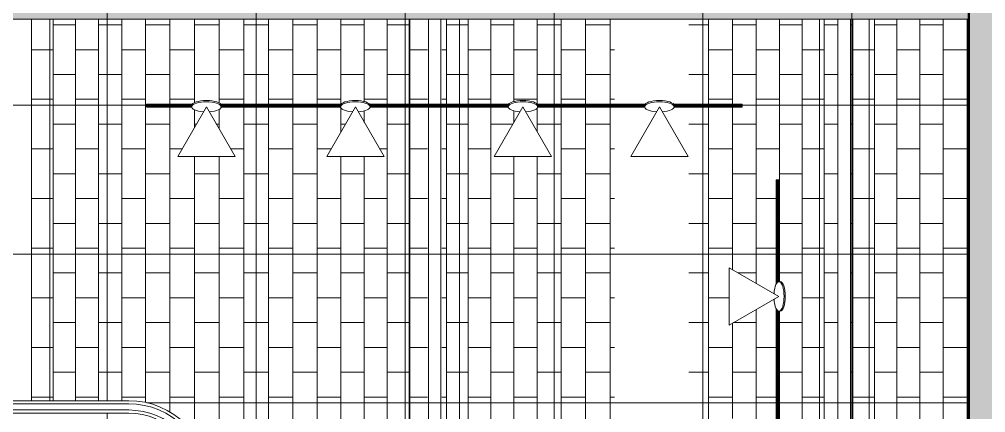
# Model space of a CAD drawing. Header units: inches. Extents: x -956 to 966, y -1111 to 895.
# Drawn here: x -282.8 to -127, y 443.1 to 506.5 of the extents above; entities that cross this region are included whole.
import ezdxf

# ---------------------------------------------------------------- set-up
doc = ezdxf.new("R2010")
doc.units = ezdxf.units.IN
doc.header["$MEASUREMENT"] = 0
for name, color, linetype, lineweight in [('A-CLNG', 13, 'Continuous', 13), ('A-CLNG-PATT', 13, 'Continuous', 13), ('A-GENM', 13, 'Continuous', 13), ('A-WALL-PATT', 111, 'Continuous', 13), ('E-LITE-EQPM', 33, 'Continuous', 9), ('I-WALL', 2, 'Continuous', 13)]:
    doc.layers.add(name, color=color, linetype=linetype, lineweight=lineweight)

# ---------------------------------------------------------------- blocks, each defined once
blk = doc.blocks.new('FP_1_53-7TH FLOOR TELECOM OVERHEAD ROUTING PLAN')
at = {"layer": 'A-CLNG-PATT', "color": 50}
for p, q in [((-277.29, 445.02), (-277.29, 506.51)), ((-273.71, 445.02), (-273.71, 506.51)), ((-270.02, 445.02), (-270.02, 506.51)), ((-266.25, 445.02), (-266.25, 506.51)), ((-262.4, 444.71), (-262.4, 506.51)), ((-258.49, 492.82), (-258.49, 506.51)), ((-254.54, 493.06), (-254.54, 506.51)), ((-250.57, 493.02), (-250.57, 506.51)), ((-246.59, 492.82), (-246.59, 506.51)), ((-242.62, 492.82), (-242.62, 506.51)), ((-238.67, 492.82), (-238.67, 506.51)), ((-234.77, 492.82), (-234.77, 506.51)), ((-230.93, 492.82), (-230.93, 506.51)), ((-227.17, 493.24), (-227.17, 506.51)), ((-223.49, 492.82), (-223.49, 506.51)), ((-219.93, 492.82), (-219.93, 506.51)), ((-277.29, 505.61), (-273.71, 505.61)), ((-270.02, 505.61), (-266.25, 505.61)), ((-262.4, 505.61), (-258.49, 505.61)), ((-254.54, 505.61), (-250.57, 505.61)), ((-246.59, 505.61), (-242.62, 505.61)), ((-238.67, 505.61), (-234.77, 505.61)), ((-230.93, 505.61), (-227.17, 505.61)), ((-223.49, 505.61), (-219.93, 505.61)), ((-280.67, 501.61), (-277.82, 501.61)), ((-277.82, 501.61), (-277.29, 501.61)), ((-273.71, 501.61), (-270.02, 501.61)), ((-266.25, 501.61), (-262.4, 501.61)), ((-258.49, 501.61), (-254.54, 501.61)), ((-250.57, 501.61), (-246.59, 501.61)), ((-242.62, 501.61), (-238.67, 501.61)), ((-234.77, 501.61), (-230.93, 501.61)), ((-227.17, 501.61), (-223.49, 501.61)), ((-219.93, 501.61), (-219.82, 501.61)), ((-219.82, 501.61), (-216.97, 501.61)), ((-277.29, 497.61), (-273.71, 497.61)), ((-270.02, 497.61), (-266.25, 497.61)), ((-262.4, 497.61), (-258.49, 497.61)), ((-254.54, 497.61), (-250.57, 497.61)), ((-246.59, 497.61), (-242.62, 497.61)), ((-238.67, 497.61), (-234.77, 497.61)), ((-230.93, 497.61), (-227.17, 497.61)), ((-223.49, 497.61), (-219.93, 497.61)), ((-280.67, 493.61), (-277.82, 493.61)), ((-277.82, 493.61), (-277.29, 493.61)), ((-273.71, 493.61), (-270.02, 493.61)), ((-266.25, 493.61), (-262.4, 493.61)), ((-258.49, 493.61), (-254.54, 493.61)), ((-258.49, 443.14), (-258.49, 492.36)), ((-250.57, 493.61), (-246.59, 493.61)), ((-246.59, 372.86), (-246.59, 492.36)), ((-242.62, 493.61), (-238.67, 493.61)), ((-242.62, 372.86), (-242.62, 492.36)), ((-238.67, 372.86), (-238.67, 492.36)), ((-234.77, 493.61), (-230.93, 493.61)), ((-234.77, 372.86), (-234.77, 492.36)), ((-230.93, 488.34), (-230.93, 492.28)), ((-227.17, 493.61), (-223.49, 493.61)), ((-223.49, 372.86), (-223.49, 492.36)), ((-219.93, 493.61), (-219.82, 493.61)), ((-219.93, 372.86), (-219.93, 492.36)), ((-219.82, 493.61), (-216.97, 493.61)), ((-254.54, 489.01), (-254.54, 491.94)), ((-250.57, 488.86), (-250.57, 491.98)), ((-227.17, 489.89), (-227.17, 491.76)), ((-277.29, 489.61), (-273.71, 489.61)), ((-270.02, 489.61), (-266.25, 489.61)), ((-262.4, 489.61), (-258.49, 489.61)), ((-254.54, 489.61), (-254.2, 489.61)), ((-251.01, 489.61), (-250.57, 489.61)), ((-246.59, 489.61), (-242.62, 489.61)), ((-238.67, 489.61), (-234.77, 489.61)), ((-230.93, 489.61), (-230.2, 489.61)), ((-223.49, 489.61), (-219.93, 489.61)), ((-280.67, 485.61), (-277.82, 485.61)), ((-277.82, 485.61), (-277.29, 485.61)), ((-273.71, 485.61), (-270.02, 485.61)), ((-266.25, 485.61), (-262.4, 485.61)), ((-258.49, 485.61), (-256.51, 485.61)), ((-254.54, 439.51), (-254.54, 484.37)), ((-250.57, 380.52), (-250.57, 484.37)), ((-248.7, 485.61), (-246.59, 485.61)), ((-242.62, 485.61), (-238.67, 485.61)), ((-234.77, 485.61), (-232.51, 485.61)), ((-230.93, 380.52), (-230.93, 484.37)), ((-227.17, 380.52), (-227.17, 484.37)), ((-224.7, 485.61), (-223.49, 485.61)), ((-219.93, 485.61), (-219.82, 485.61)), ((-219.82, 485.61), (-216.97, 485.61)), ((-277.29, 481.61), (-273.71, 481.61)), ((-270.02, 481.61), (-266.25, 481.61)), ((-262.4, 481.61), (-258.49, 481.61)), ((-254.54, 481.61), (-250.57, 481.61)), ((-246.59, 481.61), (-242.62, 481.61)), ((-238.67, 481.61), (-234.77, 481.61)), ((-230.93, 481.61), (-227.17, 481.61)), ((-223.49, 481.61), (-219.93, 481.61)), ((-280.67, 477.61), (-277.82, 477.61)), ((-277.82, 477.61), (-277.29, 477.61)), ((-273.71, 477.61), (-270.02, 477.61)), ((-266.25, 477.61), (-262.4, 477.61)), ((-258.49, 477.61), (-254.54, 477.61)), ((-250.57, 477.61), (-246.59, 477.61)), ((-242.62, 477.61), (-238.67, 477.61)), ((-234.77, 477.61), (-230.93, 477.61)), ((-227.17, 477.61), (-223.49, 477.61)), ((-219.93, 477.61), (-219.82, 477.61)), ((-219.82, 477.61), (-216.97, 477.61)), ((-277.29, 473.61), (-273.71, 473.61)), ((-270.02, 473.61), (-266.25, 473.61)), ((-262.4, 473.61), (-258.49, 473.61)), ((-254.54, 473.61), (-250.57, 473.61)), ((-246.59, 473.61), (-242.62, 473.61)), ((-238.67, 473.61), (-234.77, 473.61)), ((-230.93, 473.61), (-227.17, 473.61)), ((-223.49, 473.61), (-219.93, 473.61)), ((-280.67, 469.61), (-277.82, 469.61)), ((-277.82, 469.61), (-277.29, 469.61)), ((-273.71, 469.61), (-270.02, 469.61)), ((-266.25, 469.61), (-262.4, 469.61)), ((-258.49, 469.61), (-254.54, 469.61)), ((-250.57, 469.61), (-246.59, 469.61)), ((-242.62, 469.61), (-238.67, 469.61)), ((-234.77, 469.61), (-230.93, 469.61)), ((-227.17, 469.61), (-223.49, 469.61)), ((-219.93, 469.61), (-219.82, 469.61)), ((-219.82, 469.61), (-216.97, 469.61)), ((-277.29, 465.61), (-273.71, 465.61)), ((-270.02, 465.61), (-266.25, 465.61)), ((-262.4, 465.61), (-258.49, 465.61)), ((-254.54, 465.61), (-250.57, 465.61)), ((-246.59, 465.61), (-242.62, 465.61)), ((-238.67, 465.61), (-234.77, 465.61)), ((-230.93, 465.61), (-227.17, 465.61)), ((-223.49, 465.61), (-219.93, 465.61)), ((-280.67, 461.61), (-277.82, 461.61)), ((-277.82, 461.61), (-277.29, 461.61)), ((-273.71, 461.61), (-270.02, 461.61)), ((-266.25, 461.61), (-262.4, 461.61)), ((-258.49, 461.61), (-254.54, 461.61)), ((-250.57, 461.61), (-246.59, 461.61)), ((-242.62, 461.61), (-238.67, 461.61)), ((-234.77, 461.61), (-230.93, 461.61)), ((-227.17, 461.61), (-223.49, 461.61)), ((-219.93, 461.61), (-219.82, 461.61)), ((-219.82, 461.61), (-216.97, 461.61)), ((-277.29, 457.61), (-273.71, 457.61)), ((-270.02, 457.61), (-266.25, 457.61)), ((-262.4, 457.61), (-258.49, 457.61)), ((-254.54, 457.61), (-250.57, 457.61)), ((-246.59, 457.61), (-242.62, 457.61)), ((-238.67, 457.61), (-234.77, 457.61)), ((-230.93, 457.61), (-227.17, 457.61)), ((-223.49, 457.61), (-219.93, 457.61)), ((-280.67, 453.61), (-277.82, 453.61)), ((-277.82, 453.61), (-277.29, 453.61)), ((-273.71, 453.61), (-270.02, 453.61)), ((-266.25, 453.61), (-262.4, 453.61)), ((-258.49, 453.61), (-254.54, 453.61)), ((-250.57, 453.61), (-246.59, 453.61)), ((-242.62, 453.61), (-238.67, 453.61)), ((-234.77, 453.61), (-230.93, 453.61)), ((-227.17, 453.61), (-223.49, 453.61)), ((-219.93, 453.61), (-219.82, 453.61)), ((-219.82, 453.61), (-216.97, 453.61)), ((-277.29, 449.61), (-273.71, 449.61)), ((-270.02, 449.61), (-266.25, 449.61)), ((-262.4, 449.61), (-258.49, 449.61)), ((-254.54, 449.61), (-250.57, 449.61)), ((-246.59, 449.61), (-242.62, 449.61)), ((-238.67, 449.61), (-234.77, 449.61)), ((-230.93, 449.61), (-227.17, 449.61)), ((-223.49, 449.61), (-219.93, 449.61)), ((-280.67, 445.61), (-277.82, 445.61)), ((-277.82, 445.61), (-277.29, 445.61)), ((-273.71, 445.61), (-270.02, 445.61)), ((-266.25, 445.61), (-262.4, 445.61)), ((-258.49, 445.61), (-254.54, 445.61)), ((-250.57, 445.61), (-246.59, 445.61)), ((-242.62, 445.61), (-238.67, 445.61)), ((-234.77, 445.61), (-230.93, 445.61)), ((-227.17, 445.61), (-223.49, 445.61)), ((-219.93, 445.61), (-219.82, 445.61)), ((-219.82, 445.61), (-216.97, 445.61))]:
    blk.add_line(p, q, dxfattribs=at)
blk = doc.blocks.new('FP_1_54-7TH FLOOR TELECOM OVERHEAD ROUTING PLAN')
at = {"layer": 'A-CLNG-PATT', "color": 50}
for p, q in [((-213.89, 492.82), (-213.89, 506.51)), ((-210.4, 492.82), (-210.4, 506.51)), ((-206.79, 492.82), (-206.79, 506.51)), ((-203.08, 493.23), (-203.08, 506.51)), ((-199.29, 492.82), (-199.29, 506.51)), ((-195.42, 492.82), (-195.42, 506.51)), ((-191.5, 492.82), (-191.5, 506.51)), ((-187.55, 492.82), (-187.55, 506.51)), ((-171.69, 492.82), (-171.69, 506.51)), ((-167.8, 492.82), (-167.8, 506.51)), ((-163.98, 463.92), (-163.98, 506.51)), ((-160.23, 464.2), (-160.23, 506.51)), ((-156.58, 333.07), (-156.58, 506.51)), ((-153.05, 333.07), (-153.05, 506.51)), ((-213.89, 505.61), (-211.82, 505.61)), ((-211.82, 505.61), (-210.4, 505.61)), ((-206.79, 505.61), (-203.08, 505.61)), ((-199.29, 505.61), (-195.42, 505.61)), ((-191.5, 505.61), (-187.55, 505.61)), ((-174.86, 505.61), (-171.69, 505.61)), ((-167.8, 505.61), (-163.98, 505.61)), ((-160.23, 505.61), (-156.58, 505.61)), ((-153.05, 505.61), (-150.97, 505.61)), ((-214.67, 501.61), (-213.89, 501.61)), ((-210.4, 501.61), (-206.79, 501.61)), ((-203.08, 501.61), (-199.29, 501.61)), ((-195.42, 501.61), (-191.5, 501.61)), ((-187.55, 501.61), (-186.86, 501.61)), ((-171.69, 501.61), (-167.8, 501.61)), ((-163.98, 501.61), (-160.23, 501.61)), ((-156.58, 501.61), (-153.82, 501.61)), ((-153.82, 501.61), (-153.05, 501.61)), ((-213.89, 497.61), (-211.82, 497.61)), ((-211.82, 497.61), (-210.4, 497.61)), ((-206.79, 497.61), (-203.08, 497.61)), ((-199.29, 497.61), (-195.42, 497.61)), ((-191.5, 497.61), (-187.55, 497.61)), ((-174.86, 497.61), (-171.69, 497.61)), ((-167.8, 497.61), (-163.98, 497.61)), ((-160.23, 497.61), (-156.58, 497.61)), ((-153.05, 497.61), (-150.97, 497.61)), ((-214.67, 493.61), (-213.89, 493.61)), ((-213.89, 372.86), (-213.89, 492.36)), ((-210.4, 493.61), (-206.79, 493.61)), ((-210.4, 372.86), (-210.4, 492.36)), ((-206.79, 380.52), (-206.79, 492.36)), ((-203.08, 493.61), (-199.29, 493.61)), ((-199.29, 488.36), (-199.29, 492.24)), ((-195.42, 493.61), (-191.5, 493.61)), ((-195.42, 372.86), (-195.42, 492.36)), ((-191.5, 372.86), (-191.5, 492.36)), ((-187.55, 493.61), (-186.86, 493.61)), ((-187.55, 372.86), (-187.55, 492.36)), ((-171.69, 493.61), (-167.8, 493.61)), ((-171.69, 372.86), (-171.69, 492.36)), ((-167.8, 466.13), (-167.8, 492.36)), ((-163.98, 493.61), (-160.23, 493.61)), ((-156.58, 493.61), (-153.82, 493.61)), ((-153.82, 493.61), (-153.05, 493.61)), ((-203.08, 489.81), (-203.08, 491.77)), ((-213.89, 489.61), (-211.82, 489.61)), ((-211.82, 489.61), (-210.4, 489.61)), ((-206.79, 489.61), (-203.2, 489.61)), ((-199.29, 489.61), (-195.42, 489.61)), ((-191.5, 489.61), (-187.55, 489.61)), ((-174.86, 489.61), (-171.69, 489.61)), ((-167.8, 489.61), (-163.98, 489.61)), ((-160.23, 489.61), (-156.58, 489.61)), ((-153.05, 489.61), (-150.97, 489.61)), ((-214.67, 485.61), (-213.89, 485.61)), ((-210.4, 485.61), (-206.79, 485.61)), ((-203.08, 380.52), (-203.08, 484.37)), ((-199.29, 380.52), (-199.29, 484.37)), ((-195.42, 485.61), (-191.5, 485.61)), ((-187.55, 485.61), (-186.86, 485.61)), ((-171.69, 485.61), (-167.8, 485.61)), ((-163.98, 485.61), (-160.23, 485.61)), ((-156.58, 485.61), (-153.82, 485.61)), ((-153.82, 485.61), (-153.05, 485.61)), ((-213.89, 481.61), (-211.82, 481.61)), ((-211.82, 481.61), (-210.4, 481.61)), ((-206.79, 481.61), (-203.08, 481.61)), ((-199.29, 481.61), (-195.42, 481.61)), ((-191.5, 481.61), (-187.55, 481.61)), ((-174.86, 481.61), (-171.69, 481.61)), ((-167.8, 481.61), (-163.98, 481.61)), ((-160.23, 481.61), (-156.58, 481.61)), ((-153.05, 481.61), (-150.97, 481.61)), ((-214.67, 477.61), (-213.89, 477.61)), ((-210.4, 477.61), (-206.79, 477.61)), ((-203.08, 477.61), (-199.29, 477.61)), ((-195.42, 477.61), (-191.5, 477.61)), ((-187.55, 477.61), (-186.86, 477.61)), ((-171.69, 477.61), (-167.8, 477.61)), ((-163.98, 477.61), (-160.77, 477.61)), ((-160.31, 477.61), (-160.23, 477.61)), ((-156.58, 477.61), (-153.82, 477.61)), ((-153.82, 477.61), (-153.05, 477.61)), ((-213.89, 473.61), (-211.82, 473.61)), ((-211.81, 473.61), (-210.4, 473.61)), ((-206.79, 473.61), (-203.08, 473.61)), ((-199.29, 473.61), (-195.42, 473.61)), ((-191.5, 473.61), (-187.55, 473.61)), ((-174.86, 473.61), (-171.69, 473.61)), ((-167.8, 473.61), (-163.98, 473.61)), ((-160.23, 473.61), (-156.58, 473.61)), ((-153.05, 473.61), (-150.97, 473.61)), ((-214.67, 469.61), (-213.89, 469.61)), ((-210.4, 469.61), (-206.79, 469.61)), ((-203.08, 469.61), (-199.29, 469.61)), ((-195.42, 469.61), (-191.5, 469.61)), ((-187.55, 469.61), (-186.86, 469.61)), ((-171.69, 469.61), (-167.8, 469.61)), ((-163.98, 469.61), (-160.77, 469.61)), ((-160.31, 469.61), (-160.23, 469.61)), ((-156.58, 469.61), (-153.82, 469.61)), ((-153.82, 469.61), (-153.05, 469.61)), ((-213.89, 465.61), (-211.82, 465.61)), ((-211.82, 465.61), (-210.4, 465.61)), ((-206.79, 465.61), (-203.08, 465.61)), ((-199.29, 465.61), (-195.42, 465.61)), ((-191.5, 465.61), (-187.55, 465.61)), ((-174.86, 465.61), (-171.69, 465.61)), ((-166.9, 465.61), (-163.98, 465.61)), ((-160.23, 465.61), (-156.58, 465.61)), ((-153.05, 465.61), (-150.97, 465.61)), ((-214.67, 461.61), (-213.89, 461.61)), ((-210.4, 461.61), (-206.79, 461.61)), ((-203.08, 461.61), (-199.29, 461.61)), ((-195.42, 461.61), (-191.5, 461.61)), ((-187.55, 461.61), (-186.86, 461.61)), ((-171.69, 461.61), (-168.35, 461.61)), ((-156.58, 461.61), (-153.82, 461.61)), ((-153.82, 461.61), (-153.05, 461.61)), ((-163.98, 439.92), (-163.98, 459.74)), ((-160.23, 440.2), (-160.23, 459.45)), ((-213.89, 457.61), (-211.82, 457.61)), ((-211.82, 457.61), (-210.4, 457.61)), ((-206.79, 457.61), (-203.08, 457.61)), ((-199.29, 457.61), (-195.42, 457.61)), ((-191.5, 457.61), (-187.55, 457.61)), ((-174.86, 457.61), (-171.69, 457.61)), ((-167.8, 442.13), (-167.8, 457.53)), ((-167.66, 457.61), (-163.98, 457.61)), ((-160.23, 457.61), (-156.58, 457.61)), ((-153.05, 457.61), (-150.97, 457.61)), ((-214.67, 453.61), (-213.89, 453.61)), ((-210.4, 453.61), (-206.79, 453.61)), ((-203.08, 453.61), (-199.29, 453.61)), ((-195.42, 453.61), (-191.5, 453.61)), ((-187.55, 453.61), (-186.86, 453.61)), ((-171.69, 453.61), (-167.8, 453.61)), ((-163.98, 453.61), (-160.77, 453.61)), ((-160.31, 453.61), (-160.23, 453.61)), ((-156.58, 453.61), (-153.82, 453.61)), ((-153.82, 453.61), (-153.05, 453.61)), ((-213.89, 449.61), (-211.82, 449.61)), ((-211.82, 449.61), (-210.4, 449.61)), ((-206.79, 449.61), (-203.08, 449.61)), ((-199.29, 449.61), (-195.42, 449.61)), ((-191.5, 449.61), (-187.55, 449.61)), ((-174.86, 449.61), (-171.69, 449.61)), ((-167.8, 449.61), (-163.98, 449.61)), ((-160.23, 449.61), (-156.58, 449.61)), ((-153.05, 449.61), (-150.97, 449.61)), ((-214.67, 445.61), (-213.89, 445.61)), ((-210.4, 445.61), (-206.79, 445.61)), ((-203.08, 445.61), (-199.29, 445.61)), ((-195.42, 445.61), (-191.5, 445.61)), ((-187.55, 445.61), (-186.86, 445.61)), ((-171.69, 445.61), (-167.8, 445.61)), ((-163.98, 445.61), (-160.77, 445.61)), ((-160.31, 445.61), (-160.23, 445.61)), ((-156.58, 445.61), (-153.82, 445.61)), ((-153.82, 445.61), (-153.05, 445.61))]:
    blk.add_line(p, q, dxfattribs=at)
blk = doc.blocks.new('FP_1_55-7TH FLOOR TELECOM OVERHEAD ROUTING PLAN')
at = {"layer": 'A-CLNG-PATT', "color": 50}
for p, q in [((-148.41, 333.07), (-148.41, 506.51)), ((-144.93, 333.07), (-144.93, 506.51)), ((-141.34, 333.07), (-141.34, 506.51)), ((-137.65, 336.16), (-137.65, 506.51)), ((-133.86, 334.48), (-133.86, 506.51)), ((-130.01, 333.07), (-130.01, 506.51)), ((-148.67, 505.61), (-148.41, 505.61)), ((-144.93, 505.61), (-141.34, 505.61)), ((-137.65, 505.61), (-133.86, 505.61)), ((-130.01, 505.61), (-129.71, 505.61)), ((-148.41, 501.61), (-145.84, 501.61)), ((-145.82, 501.61), (-144.93, 501.61)), ((-141.34, 501.61), (-137.65, 501.61)), ((-133.86, 501.61), (-130.01, 501.61)), ((-148.67, 497.61), (-148.41, 497.61)), ((-144.93, 497.61), (-141.34, 497.61)), ((-137.65, 497.61), (-133.86, 497.61)), ((-130.01, 497.61), (-129.71, 497.61)), ((-148.41, 493.61), (-145.84, 493.61)), ((-145.82, 493.61), (-144.93, 493.61)), ((-141.34, 493.61), (-137.65, 493.61)), ((-133.86, 493.61), (-130.01, 493.61)), ((-148.67, 489.61), (-148.41, 489.61)), ((-144.93, 489.61), (-141.34, 489.61)), ((-137.65, 489.61), (-133.86, 489.61)), ((-130.01, 489.61), (-129.71, 489.61)), ((-148.41, 485.61), (-145.84, 485.61)), ((-145.82, 485.61), (-144.93, 485.61)), ((-141.34, 485.61), (-137.65, 485.61)), ((-133.86, 485.61), (-130.01, 485.61)), ((-148.67, 481.61), (-148.41, 481.61)), ((-144.93, 481.61), (-141.34, 481.61)), ((-137.65, 481.61), (-133.86, 481.61)), ((-130.01, 481.61), (-129.71, 481.61)), ((-148.41, 477.61), (-145.84, 477.61)), ((-145.82, 477.61), (-144.93, 477.61)), ((-141.34, 477.61), (-137.65, 477.61)), ((-133.86, 477.61), (-130.01, 477.61)), ((-148.67, 473.61), (-148.41, 473.61)), ((-144.93, 473.61), (-141.34, 473.61)), ((-137.65, 473.61), (-133.86, 473.61)), ((-130.01, 473.61), (-129.71, 473.61)), ((-148.41, 469.61), (-145.84, 469.61)), ((-145.82, 469.61), (-144.93, 469.61)), ((-141.34, 469.61), (-137.65, 469.61)), ((-133.86, 469.61), (-130.01, 469.61)), ((-148.67, 465.61), (-148.41, 465.61)), ((-144.93, 465.61), (-141.34, 465.61)), ((-137.65, 465.61), (-133.86, 465.61)), ((-130.01, 465.61), (-129.71, 465.61)), ((-148.41, 461.61), (-145.84, 461.61)), ((-145.82, 461.61), (-144.93, 461.61)), ((-141.34, 461.61), (-137.65, 461.61)), ((-133.86, 461.61), (-130.01, 461.61)), ((-148.67, 457.61), (-148.41, 457.61)), ((-144.93, 457.61), (-141.34, 457.61)), ((-137.65, 457.61), (-133.86, 457.61)), ((-130.01, 457.61), (-129.71, 457.61)), ((-148.41, 453.61), (-145.84, 453.61)), ((-145.82, 453.61), (-144.93, 453.61)), ((-141.34, 453.61), (-137.65, 453.61)), ((-133.86, 453.61), (-130.01, 453.61)), ((-148.67, 449.61), (-148.41, 449.61)), ((-144.93, 449.61), (-141.34, 449.61)), ((-137.65, 449.61), (-133.86, 449.61)), ((-130.01, 449.61), (-129.71, 449.61)), ((-148.41, 445.61), (-145.84, 445.61)), ((-145.82, 445.61), (-144.93, 445.61)), ((-141.34, 445.61), (-137.65, 445.61)), ((-133.86, 445.61), (-130.01, 445.61))]:
    blk.add_line(p, q, dxfattribs=at)
blk = doc.blocks.new('7th Floor Vault2 - 7th Floor Vault-3164437-7TH FLOOR TELECOM OVERHEAD ROUTING PLAN')
at = {"layer": 'A-CLNG', "color": 10, "lineweight": 9}
for p, q in [((-280.82, 506.51), (-280.82, 445.02)), ((-277.82, 506.51), (-277.82, 445.02)), ((-277.82, 506.51), (-277.82, 445.02)), ((-219.82, 506.51), (-219.82, 492.82)), ((-219.82, 506.51), (-219.82, 492.82)), ((-216.82, 506.51), (-216.82, 492.82)), ((-214.82, 506.51), (-214.82, 492.82)), ((-211.82, 506.51), (-211.82, 492.82)), ((-211.82, 506.51), (-211.82, 492.82)), ((-153.82, 506.51), (-153.82, 333.07)), ((-153.82, 506.51), (-153.82, 333.07)), ((-150.82, 506.51), (-150.82, 341.62)), ((-148.82, 506.51), (-148.82, 333.07)), ((-145.82, 506.51), (-145.82, 333.07)), ((-145.82, 506.51), (-145.82, 333.07)), ((-219.82, 492.36), (-219.82, 372.86)), ((-219.82, 492.36), (-219.82, 372.86)), ((-216.82, 492.36), (-216.82, 372.86)), ((-214.82, 492.36), (-214.82, 372.86)), ((-211.82, 492.36), (-211.82, 372.86)), ((-211.82, 492.36), (-211.82, 372.86))]:
    blk.add_line(p, q, dxfattribs=at)
blk.add_blockref('FP_1_53-7TH FLOOR TELECOM OVERHEAD ROUTING PLAN', (0, 0), dxfattribs=at)
at = {"layer": 'A-CLNG', "color": 9, "lineweight": 9}
for name in ['FP_1_54-7TH FLOOR TELECOM OVERHEAD ROUTING PLAN', 'FP_1_55-7TH FLOOR TELECOM OVERHEAD ROUTING PLAN']:
    blk.add_blockref(name, (0, 0), dxfattribs=at)
blk = doc.blocks.new('Lighting - Track - Flexible_Cooper_Halo_LF4_ LF8 - Lighting - Track - Flexible_Cooper_Halo_LF4-V90-7TH FLOOR TELECOM OVERHEAD ROUTING PLAN')
at = {"layer": 'E-LITE-EQPM', "color": 9}
for p, q in [((-24, 0.23), (-24, 0.23)), ((-21.16, 0.23), (-24, 0.23)), ((-21.16, 0.22), (-24, 0.22)), ((-24, 0.22), (-24, -0.22)), ((-24, 0.22), (-24, 0.22)), ((-24, 0.08), (-24, 0.11)), ((-21.14, 0.11), (-24, 0.11)), ((-21.13, 0.08), (-24, 0.08)), ((-24, 0.03), (-21.11, 0.03)), ((-16.5, 0.03), (2.89, 0.03)), ((2.87, 0.08), (-16.48, 0.08)), ((2.86, 0.11), (-16.47, 0.11)), ((2.84, 0.23), (-16.43, 0.23)), ((2.84, 0.22), (-16.43, 0.22)), ((7.5, 0.03), (24, 0.03)), ((24, 0.08), (7.52, 0.08)), ((24, 0.11), (7.53, 0.11)), ((24, 0.23), (7.57, 0.23)), ((24, 0.22), (7.57, 0.22)), ((24, 0.23), (24, 0.23)), ((24, -0.22), (24, 0.22)), ((24, 0.22), (24, 0.22)), ((24, 0.11), (24, 0.08)), ((-21.06, -0.03), (-24, -0.03)), ((-24, -0.11), (-24, -0.08)), ((-21, -0.08), (-24, -0.08)), ((-24, -0.11), (-20.96, -0.11)), ((-24, -0.22), (-20.8, -0.22)), ((-24, -0.22), (-24, -0.22)), ((-24, -0.23), (-24, -0.23)), ((-20.79, -0.23), (-24, -0.23)), ((3.21, -0.23), (-16.81, -0.23)), ((-16.8, -0.22), (3.2, -0.22)), ((-16.64, -0.11), (3.04, -0.11)), ((3, -0.08), (-16.6, -0.08)), ((2.94, -0.03), (-16.54, -0.03)), ((24, -0.23), (7.19, -0.23)), ((7.2, -0.22), (24, -0.22)), ((7.36, -0.11), (24, -0.11)), ((24, -0.08), (7.4, -0.08)), ((24, -0.03), (7.46, -0.03)), ((24, -0.08), (24, -0.11)), ((24, -0.22), (24, -0.22)), ((24, -0.23), (24, -0.23))]:
    blk.add_line(p, q, dxfattribs=at)
blk = doc.blocks.new('Lighting - Track - Flexible_Cooper_Halo_LF4_ LF8 - Lighting - Track - Flexible_Cooper_Halo_LF4-V112-7TH FLOOR TELECOM OVERHEAD ROUTING PLAN')
at = {"layer": 'E-LITE-EQPM', "color": 9}
for p, q in [((-24, 0.23), (-24, 0.23)), ((-12.94, 0.23), (-24, 0.23)), ((-12.94, 0.22), (-24, 0.22)), ((-24, 0.22), (-24, -0.22)), ((-24, 0.22), (-24, 0.22)), ((-24, 0.08), (-24, 0.11)), ((-12.98, 0.11), (-24, 0.11)), ((-13, 0.08), (-24, 0.08)), ((-24, 0.03), (-13.01, 0.03)), ((9.06, 0.23), (-8.36, 0.23)), ((9.06, 0.22), (-8.35, 0.22)), ((9.02, 0.11), (-8.31, 0.11)), ((9, 0.08), (-8.3, 0.08)), ((-8.28, 0.03), (8.99, 0.03)), ((24, 0.23), (13.64, 0.23)), ((24, 0.22), (13.65, 0.22)), ((24, 0.11), (13.69, 0.11)), ((24, 0.08), (13.7, 0.08)), ((13.72, 0.03), (24, 0.03)), ((24, 0.23), (24, 0.23)), ((24, -0.22), (24, 0.22)), ((24, 0.22), (24, 0.22)), ((24, 0.11), (24, 0.08)), ((-13.02, -0.03), (-24, -0.03)), ((-24, -0.11), (-24, -0.08)), ((-13.02, -0.08), (-24, -0.08)), ((-24, -0.11), (-13.02, -0.11)), ((-24, -0.22), (-13.01, -0.22)), ((-24, -0.22), (-24, -0.22)), ((-24, -0.23), (-24, -0.23)), ((-13.01, -0.23), (-24, -0.23)), ((-8.28, -0.22), (8.99, -0.22)), ((8.99, -0.23), (-8.28, -0.23)), ((8.98, -0.03), (-8.27, -0.03)), ((8.98, -0.08), (-8.27, -0.08)), ((-8.27, -0.11), (8.98, -0.11)), ((13.72, -0.22), (24, -0.22)), ((24, -0.23), (13.72, -0.23)), ((24, -0.03), (13.73, -0.03)), ((24, -0.08), (13.73, -0.08)), ((13.73, -0.11), (24, -0.11)), ((24, -0.08), (24, -0.11)), ((24, -0.22), (24, -0.22)), ((24, -0.23), (24, -0.23))]:
    blk.add_line(p, q, dxfattribs=at)
blk = doc.blocks.new('Lighting - Track Head - Spot - Lighting - Track Head - Spot-5499910-7TH FLOOR TELECOM OVERHEAD ROUTING PLAN')
at = {"layer": 'E-LITE-EQPM', "color": 9}
for p, q in [((-8, 4.62), (-8, -4.62)), ((0, 0), (-8, 4.62)), ((0.02, 2.38), (0.23, 2.38)), ((-8, -4.62), (0, 0)), ((0.23, -2.38), (0.02, -2.38))]:
    blk.add_line(p, q, dxfattribs=at)
for centre, start_param, end_param in [((0.02, 0), 4.712389, 7.664978), ((0.23, 0), 4.712389, 6.283185), ((0.02, 0), 1.7598, 4.712389), ((0.23, 0), 3.141593, 4.712389)]:
    blk.add_ellipse(centre, major_axis=(0, 2.38), ratio=0.34202, start_param=start_param, end_param=end_param, dxfattribs=at)
blk = doc.blocks.new('Lighting - Track - Flexible_Cooper_Halo_LF4_ LF8 - Lighting - Track - Flexible_Cooper_Halo_LF4-V113-7TH FLOOR TELECOM OVERHEAD ROUTING PLAN')
at = {"layer": 'E-LITE-EQPM', "color": 9}
for p, q in [((-24, 0.23), (-24, 0.23)), ((-11.94, 0.23), (-24, 0.23)), ((-11.94, 0.22), (-24, 0.22)), ((-24, 0.22), (-24, -0.22)), ((-24, 0.22), (-24, 0.22)), ((-24, 0.08), (-24, 0.11)), ((-11.98, 0.11), (-24, 0.11)), ((-12, 0.08), (-24, 0.08)), ((-24, 0.03), (-12.01, 0.03)), ((12.06, 0.23), (-7.36, 0.23)), ((12.06, 0.22), (-7.35, 0.22)), ((12.02, 0.11), (-7.31, 0.11)), ((12, 0.08), (-7.3, 0.08)), ((-7.28, 0.03), (11.99, 0.03)), ((24, 0.23), (16.64, 0.23)), ((24, 0.22), (16.65, 0.22)), ((24, 0.11), (16.69, 0.11)), ((24, 0.08), (16.7, 0.08)), ((16.72, 0.03), (24, 0.03)), ((24, 0.23), (24, 0.23)), ((24, -0.22), (24, 0.22)), ((24, 0.22), (24, 0.22)), ((24, 0.11), (24, 0.08)), ((-12.02, -0.03), (-24, -0.03)), ((-24, -0.11), (-24, -0.08)), ((-12.02, -0.08), (-24, -0.08)), ((-24, -0.11), (-12.02, -0.11)), ((-24, -0.22), (-12.01, -0.22)), ((-24, -0.22), (-24, -0.22)), ((-24, -0.23), (-24, -0.23)), ((-12.01, -0.23), (-24, -0.23)), ((-7.28, -0.22), (11.99, -0.22)), ((11.99, -0.23), (-7.28, -0.23)), ((11.98, -0.03), (-7.27, -0.03)), ((11.98, -0.08), (-7.27, -0.08)), ((-7.27, -0.11), (11.98, -0.11)), ((16.72, -0.22), (24, -0.22)), ((24, -0.23), (16.72, -0.23)), ((24, -0.03), (16.73, -0.03)), ((24, -0.08), (16.73, -0.08)), ((16.73, -0.11), (24, -0.11)), ((24, -0.08), (24, -0.11)), ((24, -0.22), (24, -0.22)), ((24, -0.23), (24, -0.23))]:
    blk.add_line(p, q, dxfattribs=at)
blk = doc.blocks.new('Cubicle_Curtain_with_bend_14534 - CUBICLETRACK-4954441-7TH FLOOR TELECOM OVERHEAD ROUTING PLAN')
at = {"layer": 'A-GENM', "color": 53, "lineweight": 20}
for p, q in [((-11.93, -2.13), (-11.93, 1.87)), ((-11.93, 1.87), (-11.8, 1.87)), ((-11.8, 1.87), (-11.8, -2.13)), ((-10.05, -2.13), (-10.05, 1.87)), ((-9.93, 1.87), (-9.93, -2.13)), ((-7.93, -2.13), (-7.93, 1.87)), ((-7.8, 1.87), (-7.8, -2.13)), ((-6.05, -2.13), (-6.05, 1.87)), ((-5.93, 1.87), (-5.93, -2.13)), ((-3.93, -2.13), (-3.93, 1.87)), ((-3.8, 1.87), (-3.8, -2.13)), ((-2.05, -2.13), (-2.05, 1.87)), ((-1.93, 1.87), (-1.93, -2.13)), ((0.07, -2.13), (0.07, 1.87)), ((0.2, 1.87), (0.2, -2.13)), ((0.2, -2.13), (0.07, -2.13))]:
    blk.add_line(p, q, dxfattribs=at)
at = {"layer": 'A-GENM', "color": 9, "lineweight": 9}
for p, q in [((-11.93, 1), (-70, 1)), ((-70, 0.5), (-11.93, 0.5)), ((-10.05, 1), (-11.8, 1)), ((-11.8, 0.5), (-10.05, 0.5)), ((-7.93, 1), (-9.93, 1)), ((-9.93, 0.5), (-7.93, 0.5)), ((-6.05, 1), (-7.8, 1)), ((-7.8, 0.5), (-6.05, 0.5)), ((-3.93, 1), (-5.93, 1)), ((-5.93, 0.5), (-3.93, 0.5)), ((-2.05, 1), (-3.8, 1)), ((-3.8, 0.5), (-2.05, 0.5)), ((-0.03, 1), (-1.93, 1)), ((-1.93, 0.5), (-0.03, 0.5)), ((-11.93, -0.5), (-70, -0.5)), ((-70, -1), (-11.93, -1)), ((-10.05, -0.5), (-11.8, -0.5)), ((-11.8, -1), (-10.05, -1)), ((-7.93, -0.5), (-9.93, -0.5)), ((-9.93, -1), (-7.93, -1)), ((-6.05, -0.5), (-7.8, -0.5)), ((-7.8, -1), (-6.05, -1)), ((-3.93, -0.5), (-5.93, -0.5)), ((-5.93, -1), (-3.93, -1)), ((-2.05, -0.5), (-3.8, -0.5)), ((-3.8, -1), (-2.05, -1)), ((-0.03, -0.5), (-1.93, -0.5)), ((-1.93, -1), (-0.03, -1)), ((-83, -12), (-83, -55)), ((-82.5, -55), (-82.5, -12)), ((-81.5, -12), (-81.5, -55)), ((-81, -55), (-81, -12)), ((-34, -66), (-70, -66)), ((-34, -66.5), (-70, -66.5)), ((-34, -66.5), (-34, -66)), ((-34, -67.5), (-34, -66.5)), ((-34, -67.5), (-70, -67.5)), ((-34, -68), (-70, -68)), ((-34, -68), (-34, -67.5))]:
    blk.add_line(p, q, dxfattribs=at)
at = {"layer": 'A-GENM', "color": 53, "lineweight": 20}
for centre, radius, start, end in [((-8.93, 1.87), 1.13, 0, 180), ((-8.93, 1.87), 1, 0, 180), ((-4.93, 1.87), 1.13, 0, 180), ((-4.93, 1.87), 1, 360, 180), ((-0.93, 1.87), 1.13, 0, 180), ((-0.93, 1.87), 1, 0, 180), ((-10.93, -2.13), 1, 180, 0), ((-10.93, -2.13), 0.875, 180, 360), ((-6.93, -2.13), 1, 180, 0), ((-6.93, -2.13), 0.875, 180, 360), ((-2.93, -2.13), 1, 180, 0), ((-2.93, -2.13), 0.875, 180, 360)]:
    blk.add_arc(centre, radius, start, end, dxfattribs=at)
at = {"layer": 'A-GENM', "color": 9, "lineweight": 9}
for centre, radius, start, end in [((-70, -12), 12.5, 90, 180), ((-70, -12), 13, 90, 136.6708), ((-70, -12), 11.5, 90, 180), ((-70, -12), 11, 90, 180), ((-70, -12), 13, 138.9338, 180), ((-70, -55), 13, 180, 270), ((-70, -55), 12.5, 180, 270), ((-70, -55), 11.5, 180, 270), ((-70, -55), 11, 180, 270)]:
    blk.add_arc(centre, radius, start, end, dxfattribs=at)

msp = doc.modelspace()

# ---------------------------------------------------------------- hatches: boundary and pattern name
at = {"layer": 'A-CLNG-PATT'}
h = msp.add_hatch(dxfattribs=at)
h.set_pattern_fill('FP1_13', color=253, style=0, pattern_type=2)
h.set_pattern_definition([(0, (0, 0), (30.72, 7.68), [1.267, -21.773, 1.267, -21.773, -122.88]), (0, (0, 0), (30.72, 7.68), [-46.08, 1.267, -44.813, 1.267, -21.773, -53.76]), (0, (0, 0), (30.72, 7.68), [-115.2, 1.267, -14.093, 1.267, -37.133]), (120, (11.52, 3.84), (-22.011075, 22.7643), [1.267, -21.773, 1.267, -21.773, -122.88]), (120, (11.52, 3.84), (-22.011075, 22.7643), [-46.08, 1.267, -44.813, 1.267, -21.773, -53.76]), (120, (11.52, 3.84), (-22.011075, 22.7643), [-115.2, 1.267, -14.093, 1.267, -37.133]), (240, (15.36, 19.2), (-8.708925, -30.4443), [1.267, -21.773, 1.267, -21.773, -122.88]), (240, (15.36, 19.2), (-8.708925, -30.4443), [-46.08, 1.267, -44.813, 1.267, -21.773, -53.76]), (240, (15.36, 19.2), (-8.708925, -30.4443), [-115.2, 1.267, -14.093, 1.267, -37.133])])
h.paths.add_polyline_path([(317.04, 506.51), (317.04, 537.38), (407.03, 537.38), (407.03, 542.63), (228.2, 542.63), (228.2, 511.86), (224.2, 511.86), (224.2, 542.63), (-11.8, 542.63), (-11.8, 511.86), (-15.8, 511.86), (-15.8, 542.63), (-337.6, 542.63), (-337.6, 537.38), (-129.71, 537.38), (-129.71, 536.38), (-124.33, 536.38), (-124.33, 522.07), (-95.08, 522.07), (-95.08, 506.51), (299.66, 506.51)], flags=0)
h.paths.add_polyline_path([(-129.71, 506.51), (-129.71, 532.01), (-335.1, 532.01), (-335.1, 506.51), (-145.84, 506.51)], flags=0)
h.paths.add_polyline_path([(91.4, 511.88), (91.4, 537.38), (116.9, 537.38), (116.9, 511.88), (91.76, 511.88)], flags=0)
h.paths.add_polyline_path([(566.96, 537.38), (589.87, 537.38), (589.87, 542.63), (555.53, 542.63), (555.53, 537.38), (559.68, 537.38)], flags=0)
h = msp.add_hatch(dxfattribs=at)
h.set_pattern_fill('FP1_19', color=253, style=0, pattern_type=2)
h.set_pattern_definition([(0, (19.4, 708.63), (0, -24), []), (270, (19.4, 708.63), (-24, -1e-15), [])])
h.paths.add_polyline_path([(-314.35, 333.07), (-309.23, 333.07), (-309.23, 354.65), (-314.35, 354.65), (-314.35, 338.19)], flags=0)
h.paths.add_polyline_path([(-279.49, 333.07), (-129.71, 333.07), (-129.71, 532.01), (-335.1, 532.01), (-335.1, 440.07), (-287.1, 440.07), (-287.1, 435.19), (-289.6, 435.19), (-289.6, 434.69), (-313.6, 434.69), (-313.6, 435.19), (-335.1, 435.19), (-335.1, 378.02), (-333.2, 378.02), (-333.2, 379.15), (-333.01, 379.74), (-332.48, 380.1), (-331.9, 380.1), (-331.4, 379.74), (-331.2, 379.15), (-331.2, 378.02), (-329.2, 378.02), (-329.2, 379.15), (-329.01, 379.74), (-328.48, 380.1), (-327.9, 380.1), (-327.4, 379.74), (-327.2, 379.15), (-327.2, 378.02), (-325.2, 378.02), (-325.2, 379.15), (-325.01, 379.74), (-324.48, 380.1), (-323.9, 380.1), (-323.4, 379.74), (-323.2, 379.15), (-323.2, 378.02), (-265.13, 378.02), (-262.89, 378.27), (-260.73, 378.96), (-258.88, 379.99), (-257.35, 381.25), (-255.99, 382.91), (-254.97, 384.81), (-254.34, 386.92), (-254.13, 389.02), (-254.13, 432.02), (-254.37, 434.27), (-255.07, 436.43), (-256.12, 438.29), (-257.35, 439.8), (-259.02, 441.17), (-260.92, 442.19), (-262.99, 442.81), (-265.13, 443.02), (-301.13, 443.02), (-301.13, 445.02), (-265.13, 445.02), (-262.6, 444.77), (-260.16, 444.03), (-257.91, 442.83), (-255.94, 441.22), (-254.25, 439.11), (-253.06, 436.81), (-252.37, 434.46), (-252.13, 432.02), (-252.13, 389.02), (-252.38, 386.49), (-253.12, 384.05), (-254.32, 381.8), (-255.37, 380.52), (-246.69, 380.52), (-250.87, 373.29), (-250.7, 373.28), (-249.79, 373.11), (-249.63, 373.07), (-249.07, 372.86), (-231.42, 372.86), (-231.37, 372.9), (-230.99, 373.07), (-230.5, 373.2), (-229.77, 373.31), (-233.93, 380.52), (-224.69, 380.52), (-228.87, 373.29), (-228.7, 373.28), (-228.12, 373.2), (-227.63, 373.07), (-227.07, 372.86), (-204.42, 372.86), (-204.37, 372.9), (-203.99, 373.07), (-203.5, 373.2), (-202.77, 373.31), (-206.93, 380.52), (-197.69, 380.52), (-201.87, 373.29), (-201.7, 373.28), (-201.12, 373.2), (-200.63, 373.07), (-200.07, 372.86), (-180.42, 372.86), (-180.37, 372.9), (-179.99, 373.07), (-179.5, 373.2), (-178.77, 373.31), (-182.93, 380.52), (-173.69, 380.52), (-177.87, 373.29), (-177.7, 373.28), (-177.12, 373.2), (-176.63, 373.07), (-176.07, 372.86), (-166.25, 372.85), (-166.25, 372.4), (-175.93, 372.4), (-175.96, 372.22), (-176.02, 372.08), (-176.25, 371.88), (-176.64, 371.71), (-177.12, 371.59), (-177.7, 371.5), (-178.61, 371.49), (-179.04, 371.52), (-179.5, 371.59), (-180.17, 371.79), (-180.49, 371.98), (-180.61, 372.09), (-180.73, 372.4), (-199.93, 372.4), (-199.96, 372.22), (-200.02, 372.08), (-200.25, 371.88), (-200.64, 371.71), (-201.12, 371.59), (-201.7, 371.5), (-202.61, 371.49), (-203.04, 371.52), (-203.5, 371.59), (-204.17, 371.79), (-204.49, 371.98), (-204.61, 372.09), (-204.73, 372.4), (-226.93, 372.4), (-226.96, 372.22), (-227.02, 372.08), (-227.25, 371.88), (-227.64, 371.71), (-228.12, 371.59), (-228.7, 371.5), (-229.61, 371.49), (-230.04, 371.52), (-230.5, 371.59), (-231.17, 371.79), (-231.49, 371.98), (-231.61, 372.09), (-231.73, 372.4), (-248.93, 372.4), (-248.96, 372.22), (-249.02, 372.08), (-249.25, 371.88), (-249.79, 371.67), (-250.12, 371.59), (-250.7, 371.5), (-251.61, 371.49), (-252.04, 371.52), (-252.5, 371.59), (-253.17, 371.79), (-253.49, 371.98), (-253.61, 372.09), (-253.73, 372.4), (-262.25, 372.41), (-262.25, 372.86), (-253.42, 372.86), (-253.37, 372.9), (-252.99, 373.07), (-252.5, 373.2), (-251.77, 373.31), (-255.7, 380.12), (-255.94, 379.83), (-258.05, 378.14), (-260.35, 376.96), (-262.69, 376.26), (-265.13, 376.02), (-323.2, 376.02), (-323.2, 375.15), (-323.33, 375.15), (-323.33, 376.02), (-325.08, 376.02), (-325.08, 375.15), (-325.29, 374.49), (-325.9, 374.08), (-326.55, 374.08), (-327.11, 374.49), (-327.33, 375.15), (-327.33, 376.02), (-329.08, 376.02), (-329.08, 375.15), (-329.29, 374.49), (-329.9, 374.08), (-330.55, 374.08), (-331.11, 374.49), (-331.33, 375.15), (-331.33, 376.02), (-333.08, 376.02), (-333.08, 375.15), (-333.29, 374.49), (-333.9, 374.08), (-334.55, 374.08), (-335.1, 374.48), (-335.1, 373.94), (-311.1, 373.94), (-311.1, 369.07), (-335.1, 369.07), (-335.1, 367.52), (-314.35, 367.52), (-314.35, 360.4), (-303.48, 360.4), (-303.48, 333.07), (-294.34, 333.07)], flags=0)
h.paths.add_polyline_path([(-264.64, 372.73), (-264.64, 372.73), (-262.25, 372.73)], flags=0)
h.paths.add_polyline_path([(-329.9, 374.2), (-329.4, 374.56), (-329.2, 375.15), (-329.2, 376.02), (-331.2, 376.02), (-331.2, 375.15), (-331.01, 374.56), (-330.51, 374.2)], flags=0)
h.paths.add_polyline_path([(-334.51, 374.2), (-333.86, 374.23), (-333.4, 374.56), (-333.2, 375.15), (-333.2, 376.02), (-335.1, 376.02), (-335.1, 374.83), (-335.01, 374.56), (-334.55, 374.23)], flags=0)
h.paths.add_polyline_path([(-326.51, 374.2), (-325.86, 374.23), (-325.4, 374.56), (-325.2, 375.15), (-325.2, 376.02), (-327.2, 376.02), (-327.2, 375.15), (-327.01, 374.56), (-326.55, 374.23)], flags=0)
h.paths.add_polyline_path([(-325.08, 378.02), (-323.33, 378.02), (-323.33, 379.15), (-323.5, 379.66), (-323.93, 379.98), (-324.51, 379.95), (-324.91, 379.66), (-325.08, 379.15)], flags=0)
h.paths.add_polyline_path([(-327.5, 378.02), (-327.33, 378.02), (-327.33, 379.15), (-327.5, 379.66), (-327.93, 379.98), (-328.51, 379.95), (-328.91, 379.66), (-329.08, 379.15), (-329.08, 378.02), (-328.91, 378.02)], flags=0)
h.paths.add_polyline_path([(-331.5, 378.02), (-331.33, 378.02), (-331.33, 379.15), (-331.5, 379.66), (-331.93, 379.98), (-332.51, 379.95), (-332.91, 379.66), (-333.08, 379.15), (-333.08, 378.02), (-332.91, 378.02)], flags=0)
h.paths.add_polyline_path([(-280.69, 384.63), (-280.82, 384.63), (-280.82, 390.04), (-280.89, 389.8), (-281.05, 389.42), (-281.25, 389.18), (-281.46, 389.1), (-281.77, 389.14), (-281.88, 389.18), (-282.07, 389.42), (-282.27, 389.91), (-282.37, 390.29), (-282.46, 391.1), (-282.47, 391.78), (-282.45, 392.09), (-282.37, 392.66), (-282.16, 393.33), (-282.04, 393.58), (-281.87, 393.77), (-281.67, 393.85), (-281.44, 393.84), (-281.25, 393.77), (-281.05, 393.53), (-280.82, 392.91), (-280.82, 402.57), (-281.07, 402.59), (-281.21, 402.65), (-281.41, 402.89), (-281.58, 403.27), (-281.71, 403.76), (-281.79, 404.33), (-281.8, 405.25), (-281.77, 405.67), (-281.71, 406.13), (-281.5, 406.8), (-281.31, 407.12), (-281.2, 407.24), (-281, 407.32), (-280.82, 407.32), (-280.82, 414.57), (-281.07, 414.59), (-281.21, 414.65), (-281.41, 414.89), (-281.58, 415.27), (-281.71, 415.76), (-281.79, 416.33), (-281.8, 417.25), (-281.77, 417.67), (-281.71, 418.13), (-281.5, 418.8), (-281.31, 419.12), (-281.2, 419.24), (-281, 419.32), (-280.82, 419.32), (-280.82, 426.6), (-281.07, 426.63), (-281.21, 426.68), (-281.41, 426.92), (-281.58, 427.31), (-281.71, 427.79), (-281.79, 428.36), (-281.8, 429.28), (-281.77, 429.7), (-281.71, 430.16), (-281.5, 430.83), (-281.31, 431.15), (-281.2, 431.27), (-281, 431.35), (-280.82, 431.35), (-280.81, 432.63), (-280.37, 432.63), (-280.37, 430.98), (-280.22, 430.65), (-280.09, 430.16), (-279.98, 429.43), (-272.77, 433.59), (-272.77, 424.36), (-280, 428.53), (-280.01, 428.36), (-280.09, 427.79), (-280.22, 427.3), (-280.37, 426.92), (-280.37, 418.95), (-280.22, 418.62), (-280.09, 418.13), (-279.98, 417.4), (-272.77, 421.56), (-272.77, 412.32), (-280, 416.5), (-280.01, 416.33), (-280.09, 415.76), (-280.22, 415.26), (-280.37, 414.89), (-280.37, 406.95), (-280.22, 406.62), (-280.09, 406.13), (-279.98, 405.4), (-272.77, 409.56), (-272.77, 400.32), (-280, 404.5), (-280.01, 404.33), (-280.09, 403.76), (-280.22, 403.26), (-280.37, 402.89), (-280.37, 392.09), (-273.44, 396.09), (-273.44, 386.86), (-280.37, 390.86), (-280.38, 384.63), (-280.69, 384.63)], flags=0)
h.paths.add_polyline_path([(-160.63, 384.63), (-160.77, 384.63), (-160.77, 387.85), (-160.9, 388.15), (-161.03, 388.64), (-161.14, 389.37), (-168.35, 385.21), (-168.35, 394.45), (-161.12, 390.27), (-161.11, 390.44), (-161.01, 391.1), (-160.9, 391.51), (-160.77, 391.89), (-160.77, 411.85), (-160.9, 412.15), (-161.03, 412.64), (-161.14, 413.37), (-168.35, 409.21), (-168.35, 418.45), (-161.12, 414.27), (-161.11, 414.44), (-161.03, 415.02), (-160.9, 415.51), (-160.77, 415.89), (-160.77, 435.85), (-160.9, 436.15), (-161.03, 436.64), (-161.14, 437.37), (-168.35, 433.21), (-168.35, 442.45), (-161.12, 438.27), (-161.11, 438.44), (-161.03, 439.02), (-160.9, 439.51), (-160.77, 439.89), (-160.77, 459.85), (-160.97, 460.41), (-161.03, 460.64), (-161.14, 461.37), (-168.35, 457.21), (-168.35, 466.45), (-161.12, 462.27), (-161.11, 462.44), (-161.03, 463.02), (-160.9, 463.51), (-160.77, 463.89), (-160.76, 480.63), (-160.31, 480.63), (-160.31, 464.2), (-160.05, 464.18), (-159.91, 464.12), (-159.71, 463.89), (-159.54, 463.5), (-159.42, 463.02), (-159.34, 462.44), (-159.32, 461.53), (-159.35, 461.1), (-159.48, 460.41), (-159.62, 459.97), (-159.81, 459.65), (-159.92, 459.53), (-160.12, 459.45), (-160.31, 459.45), (-160.31, 440.2), (-160.05, 440.18), (-159.91, 440.12), (-159.71, 439.89), (-159.54, 439.5), (-159.42, 439.02), (-159.34, 438.44), (-159.32, 437.53), (-159.35, 437.1), (-159.42, 436.64), (-159.62, 435.97), (-159.81, 435.65), (-159.92, 435.53), (-160.12, 435.45), (-160.31, 435.45), (-160.31, 416.2), (-160.05, 416.18), (-159.91, 416.12), (-159.71, 415.89), (-159.54, 415.5), (-159.42, 415.02), (-159.34, 414.44), (-159.32, 413.53), (-159.35, 413.1), (-159.42, 412.64), (-159.62, 411.97), (-159.81, 411.65), (-159.92, 411.53), (-160.12, 411.45), (-160.31, 411.45), (-160.31, 392.2), (-160.05, 392.18), (-159.91, 392.12), (-159.71, 391.89), (-159.55, 391.51), (-159.42, 391.02), (-159.34, 390.44), (-159.32, 389.53), (-159.35, 389.1), (-159.42, 388.64), (-159.62, 387.97), (-159.81, 387.65), (-159.92, 387.53), (-160.12, 387.45), (-160.31, 387.45), (-160.35, 384.63), (-160.63, 384.63)], flags=0)
h.paths.add_polyline_path([(-304.28, 405.19), (-305.06, 405.3), (-305.78, 405.6), (-306.41, 406.07), (-306.88, 406.69), (-307.18, 407.42), (-307.28, 408.19), (-307.18, 408.97), (-306.88, 409.69), (-306.41, 410.31), (-305.78, 410.79), (-305.06, 411.09), (-304.28, 411.19), (-303.51, 411.09), (-302.78, 410.79), (-302.16, 410.31), (-301.69, 409.69), (-301.39, 408.97), (-301.28, 408.19), (-301.39, 407.42), (-301.69, 406.69), (-302.16, 406.07), (-302.78, 405.6), (-303.51, 405.3)], flags=0)
h.paths.add_polyline_path([(-257.22, 484.37), (-253.04, 491.61), (-253.22, 491.61), (-253.79, 491.69), (-254.28, 491.82), (-254.66, 491.99), (-254.9, 492.19), (-254.98, 492.36), (-262.25, 492.37), (-262.25, 492.82), (-254.89, 492.82), (-254.66, 493.01), (-254.27, 493.18), (-253.79, 493.31), (-253.22, 493.39), (-252.3, 493.4), (-251.87, 493.37), (-251.41, 493.31), (-250.75, 493.1), (-250.54, 493.01), (-250.31, 492.82), (-230.89, 492.82), (-230.66, 493.01), (-230.27, 493.18), (-229.79, 493.31), (-229.22, 493.39), (-228.3, 493.4), (-227.87, 493.37), (-227.41, 493.31), (-226.75, 493.1), (-226.54, 493.01), (-226.31, 492.82), (-203.89, 492.82), (-203.66, 493.01), (-203.27, 493.18), (-202.79, 493.31), (-202.22, 493.39), (-201.3, 493.4), (-200.87, 493.37), (-200.41, 493.31), (-199.75, 493.1), (-199.54, 493.01), (-199.31, 492.82), (-181.89, 492.82), (-181.66, 493.01), (-181.27, 493.18), (-180.79, 493.31), (-180.22, 493.39), (-179.3, 493.4), (-178.87, 493.37), (-178.41, 493.31), (-177.75, 493.1), (-177.54, 493.01), (-177.31, 492.82), (-166.25, 492.81), (-166.25, 492.36), (-177.24, 492.36), (-177.31, 492.19), (-177.54, 491.99), (-177.92, 491.82), (-178.41, 491.69), (-179.15, 491.59), (-174.98, 484.37), (-184.22, 484.37), (-180.04, 491.61), (-180.22, 491.61), (-180.79, 491.69), (-181.28, 491.82), (-181.66, 491.99), (-181.9, 492.19), (-181.98, 492.36), (-199.24, 492.36), (-199.31, 492.19), (-199.54, 491.99), (-199.92, 491.82), (-200.41, 491.69), (-201.15, 491.59), (-196.98, 484.37), (-206.22, 484.37), (-202.04, 491.61), (-202.22, 491.61), (-202.79, 491.69), (-203.28, 491.82), (-203.66, 491.99), (-203.9, 492.19), (-203.98, 492.36), (-226.24, 492.36), (-226.31, 492.19), (-226.54, 491.99), (-226.92, 491.82), (-227.41, 491.69), (-228.15, 491.59), (-223.98, 484.37), (-233.22, 484.37), (-229.04, 491.61), (-229.22, 491.61), (-229.79, 491.69), (-230.28, 491.82), (-230.66, 491.99), (-230.9, 492.19), (-230.98, 492.36), (-250.24, 492.36), (-250.31, 492.19), (-250.54, 491.99), (-250.92, 491.82), (-251.41, 491.69), (-252.15, 491.59), (-247.98, 484.37)], flags=0)
at = {"layer": 'A-WALL-PATT'}
msp.add_hatch(color=253, dxfattribs=at).paths.add_polyline_path([(-124.33, 11.88), (-124.33, 536.38), (-129.71, 536.38), (-129.71, 11.88)], flags=0)

# ---------------------------------------------------------------- linework, layer by layer
at = {"layer": 'A-CLNG', "color": 50}
for p, q in [((-129.71, 333.07), (-129.71, 532.01)), ((-335.1, 506.51), (-129.71, 506.51)), ((-129.71, 506.51), (-335.1, 506.51)), ((-129.71, 506.51), (-129.71, 333.07)), ((-129.71, 333.07), (-129.71, 506.51))]:
    msp.add_line(p, q, dxfattribs=at)
at = {"layer": 'I-WALL', "color": 133, "lineweight": 50}
msp.add_line((-129.71, 332.63), (-129.71, 532.01), dxfattribs=at)
at = {"layer": 'I-WALL', "color": 50}
for p, q in [((-129.71, 506.51), (-129.71, 508.76)), ((-335.1, 506.51), (-129.71, 506.51))]:
    msp.add_line(p, q, dxfattribs=at)

# ---------------------------------------------------------------- block references
at = {"layer": 'A-CLNG', "color": 10, "lineweight": 9}
msp.add_blockref('7th Floor Vault2 - 7th Floor Vault-3164437-7TH FLOOR TELECOM OVERHEAD ROUTING PLAN', (0, 0), dxfattribs=at)
at = {"layer": 'A-GENM', "color": 9, "lineweight": 9, "rotation": 180}
msp.add_blockref('Cubicle_Curtain_with_bend_14534 - CUBICLETRACK-4954441-7TH FLOOR TELECOM OVERHEAD ROUTING PLAN', (-335.13, 377.02), dxfattribs=at)
at = {"layer": 'E-LITE-EQPM', "color": 9, "extrusion": (0, 0, -1)}
for name, p in [('Lighting - Track - Flexible_Cooper_Halo_LF4_ LF8 - Lighting - Track - Flexible_Cooper_Halo_LF4-V113-7TH FLOOR TELECOM OVERHEAD ROUTING PLAN', (238.25, 492.59)), ('Lighting - Track - Flexible_Cooper_Halo_LF4_ LF8 - Lighting - Track - Flexible_Cooper_Halo_LF4-V112-7TH FLOOR TELECOM OVERHEAD ROUTING PLAN', (190.25, 492.59))]:
    msp.add_blockref(name, p, dxfattribs=at)
at = {"layer": 'E-LITE-EQPM', "color": 9, "rotation": 90.00000000000058}
for p in [(-252.6, 492.37), (-228.6, 492.37), (-201.6, 492.37), (-179.6, 492.37)]:
    msp.add_blockref('Lighting - Track Head - Spot - Lighting - Track Head - Spot-5499910-7TH FLOOR TELECOM OVERHEAD ROUTING PLAN', p, dxfattribs=at)
at = {"layer": 'E-LITE-EQPM', "color": 9, "extrusion": (0, 0, -1), "rotation": 89.99999999999848}
msp.add_blockref('Lighting - Track - Flexible_Cooper_Halo_LF4_ LF8 - Lighting - Track - Flexible_Cooper_Halo_LF4-V90-7TH FLOOR TELECOM OVERHEAD ROUTING PLAN', (160.54, 456.63), dxfattribs=at)
at = {"layer": 'E-LITE-EQPM', "color": 9}
msp.add_blockref('Lighting - Track Head - Spot - Lighting - Track Head - Spot-5499910-7TH FLOOR TELECOM OVERHEAD ROUTING PLAN', (-160.35, 461.83), dxfattribs=at)

doc.saveas('drawing.dxf')
